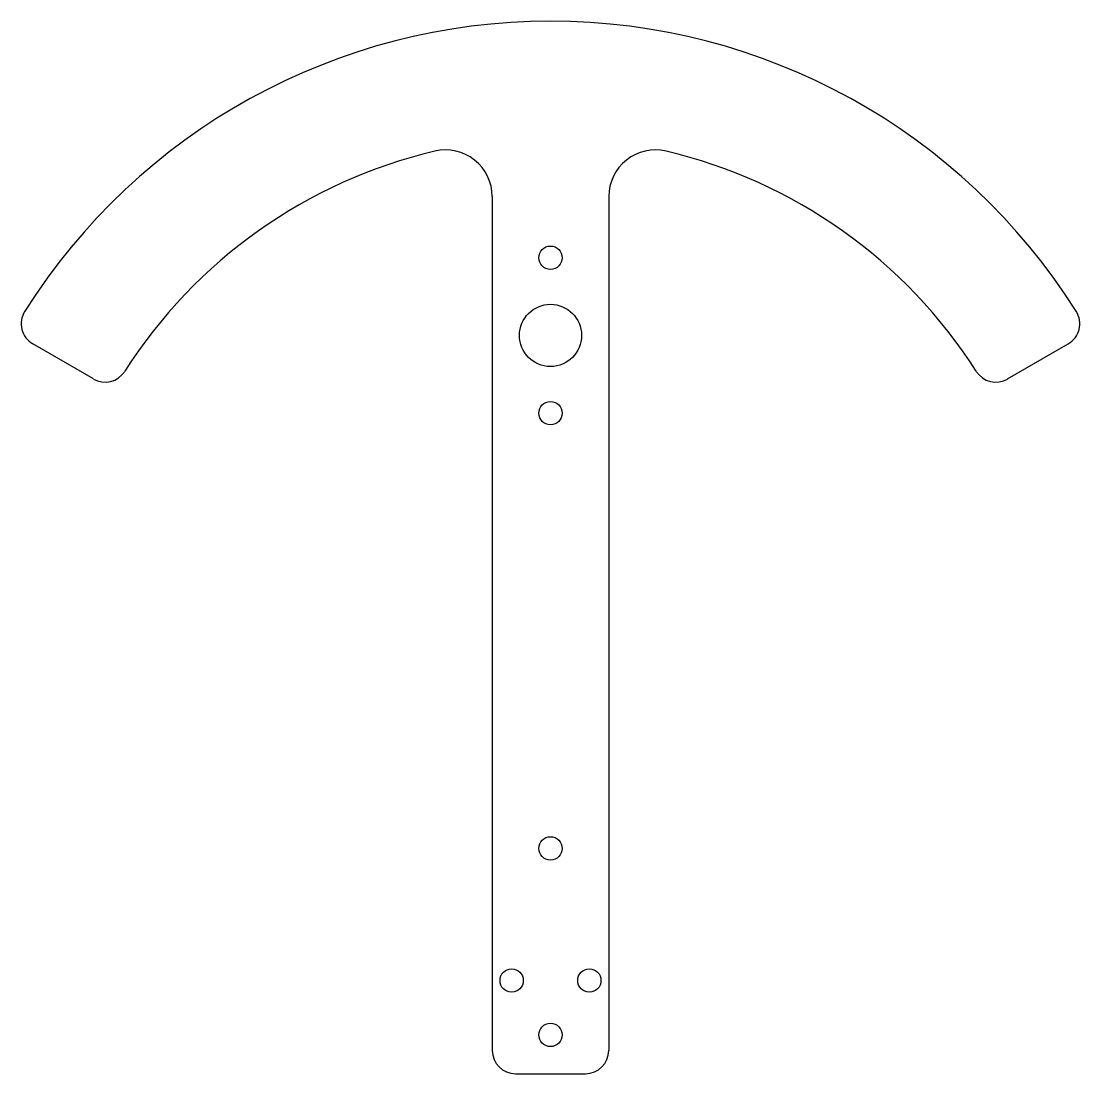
# Model space of a CAD drawing. Header units: millimetres. Extents: x -68 to 68, y -55 to 80.
import ezdxf

# ---------------------------------------------------------------- set-up
doc = ezdxf.new("R2010")
doc.units = ezdxf.units.MM

msp = doc.modelspace()

# ---------------------------------------------------------------- linework, layer by layer
at = {"color": 7, "linetype": 'Continuous', "lineweight": 25}
for p, q in [((-7.5, 57.43), (-7.5, -52.43)), ((7.5, 57.43), (7.5, -52.43)), ((-58.83, 33.97), (-66.63, 38.47)), ((58.83, 33.97), (66.63, 38.47)), ((-4.5, -55.43), (4.5, -55.43))]:
    msp.add_line(p, q, dxfattribs=at)
for centre, radius in [((0, 49.57), 1.5), ((0, 39.57), 4), ((0, 29.57), 1.5), ((0, -26.43), 1.5), ((-5, -43.43), 1.5), ((5, -43.43), 1.5), ((0, -50.43), 1.5)]:
    msp.add_circle(centre, radius, dxfattribs=at)
for centre, radius, start, end in [((0, 0), 80, 32.2329, 147.7671), ((0, 0), 65, 103.2272, 147.4714), ((-13.5, 57.43), 6, 0, 103.2272), ((13.5, 57.43), 6, 76.7728, 180), ((0, 0), 65, 32.5286, 76.7728), ((-65.13, 41.07), 3, 147.7671, 240), ((65.13, 41.07), 3, 300, 32.2329), ((-57.33, 36.56), 3, 240, 327.4714), ((57.33, 36.56), 3, 212.5286, 300), ((-4.5, -52.43), 3, 180, 270), ((4.5, -52.43), 3, 270, 0)]:
    msp.add_arc(centre, radius, start, end, dxfattribs=at)

doc.saveas('drawing.dxf')
